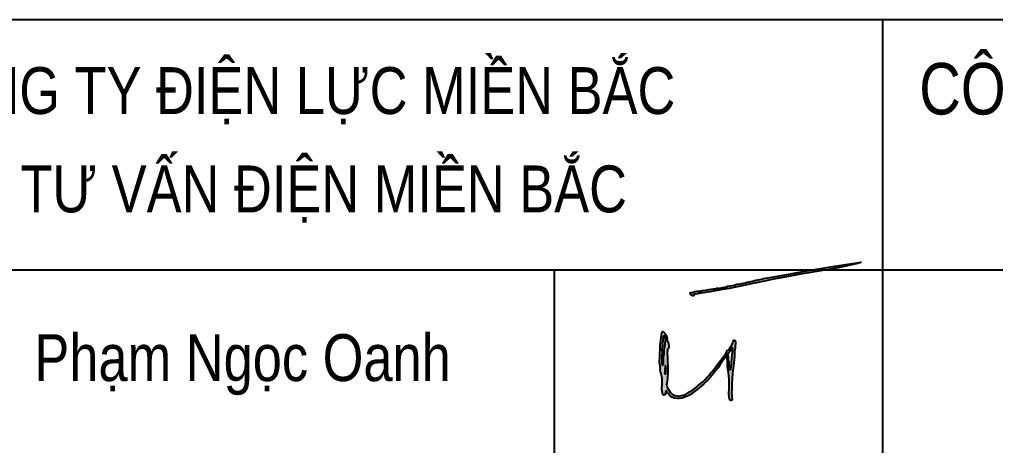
# Model space of a CAD drawing. Header units: feet. Extents: x 74374 to 92081, y 43964 to 65389.
# Drawn here: x 85991 to 86095, y 58446 to 58491.4 of the extents above; entities that cross this region are included whole.
import ezdxf

# ---------------------------------------------------------------- set-up
doc = ezdxf.new("R2010")
doc.units = ezdxf.units.FT
doc.header["$MEASUREMENT"] = 0
doc.set_wipeout_variables(frame=1)
doc.layers.add('HoKhoan', color=20, linetype='Continuous')
doc.layers.add('Khung', color=7, linetype='Continuous')
doc.styles.add('PEC_ARIAL', font='arial.ttf', dxfattribs={"width": 0.8})

# ---------------------------------------------------------------- blocks, each defined once
blk = doc.blocks.new('A.Oanh')
blk.add_hatch(color=256).paths.add_polyline_path([(0.1653112302638884, 6.278126412564403), (0.7012359542360401, 6.278039563612197), (1.499404145916384, 6.277910216955774), (2.144286893481514, 6.253287588515148), (3.545314532194538, 6.259739613532246), (5.231782119315117, 6.267506149153633), (6.761393418032241, 6.319510313501098), (8.758291208295077, 6.387401418226204), (10.64837588807775, 6.451661060136871), (12.3631153925228, 6.545999584421224), (14.18905001378618, 6.554361561946279), (16.40068005090001, 6.564489854848317), (18.66680125734785, 6.554377916121325), (21.54693051077947, 6.541526136413496), (23.49163605888438, 6.618505609574969), (25.87998845439699, 6.706313776666206), (26.25170985796, 6.763476078335656), (26.44838199294566, 6.860554460821277), (21.58939437079812, 6.90008138661085), (17.70951252778506, 6.930527656761114), (15.16619110297563, 6.917691588220008), (13.70353099388194, 6.909663446386617), (10.85260174813243, 6.89401547444868), (10.77982361174792, 6.836858004694589), (9.376244288115801, 6.826465669887284), (9.337979924576185, 6.76368570912359), (7.970789954699737, 6.748097206912688), (7.892813420796983, 6.711724406773099), (6.729181663568032, 6.709152341076902), (6.523979747552173, 6.703374485405222), (6.379470921613576, 6.712041083069835), (6.321667733914182, 6.686041290076102), (6.270624845224185, 6.63502097615118), (5.006768434394981, 6.644864822731618), (4.894673347498156, 6.626190585056862), (4.849567450041223, 6.578099275196108), (4.566394144422816, 6.578099275196108), (4.208266704574612, 6.578099275196108), (3.746540833496502, 6.578099275196108), (3.502985458136552, 6.564678816223135), (3.436262409698773, 6.607362469463282), (3.337511704038665, 6.631372256714598), (3.233423245883953, 6.62870466776917), (3.139515806351475, 6.564876386793243), (2.918488424045335, 6.607362469463282), (2.841106649571601, 6.635233952656433), (2.383761105944515, 6.641879070746428), (2.074164036600737, 6.633875932224664), (1.772574738252734, 6.623204833071668), (1.41760620157691, 6.631208343279241), (0.9922045757818964, 6.641752697576408), (0.8427440791681359, 6.628414009478092), (0.6559187439644381, 6.633749559054536), (0.5144648760928348, 6.620410870956338), (0.3623355032316342, 6.601736633281575), (0.3303084171363936, 6.671098034404054), (0.2475715400873915, 6.703110960177129), (0.1301381295689646, 6.705778549122442), (-0.1537867832761372, 6.707787882526191), (-0.2017454557013714, 6.691352308390262), (-0.2507855431716101, 6.634491599799711), (-0.3716580084712469, 6.628348221092545), (-0.4881302123294565, 6.621500282019267), (-0.5950103390262012, 6.637935856155195), (-0.7018904657230677, 6.628348221092549), (-0.806030325303657, 6.629717883244325), (-0.8964677070482556, 6.629717883244325), (-0.946935222836526, 6.616184048895779), (-0.9622404002377604, 6.476317580670071), (-0.96086969555256, 6.374963696493182), (-0.9403159787989348, 6.337983190079968), (-0.8498785970542623, 6.254434913876699), (-0.7371147204963759, 6.136353310529555), (-0.6754529991084152, 6.104851452723551), (-0.6192723830802122, 6.091155202891284), (-0.5472566511252376, 6.091716190297405), (-0.5166865682903778, 6.224130390244277), (-0.341592040354353, 6.210667509511284), (-0.2445007596721735, 6.282554597673128)])
h = blk.add_hatch(color=256)
h.paths.add_polyline_path([(4.734811486831972, -2.433507922463944), (4.748847502807848, -2.26515172690063), (4.748611056249729, -2.092948955052518), (4.728662162938349, -2.015182623064561), (4.678789644096468, -1.951374579393927), (4.593009231519546, -1.937416291076715), (4.51720298003488, -1.969320684597732), (4.429427621014042, -2.051074833472283), (4.340016554402382, -2.246780413148148), (4.178424804381877, -2.517270700273913), (3.856787753576213, -2.889252689199452), (3.515872499185163, -3.283530444407631), (3.376058681560798, -3.290183330008406), (3.231459711422416, -3.346964788843934), (3.176693874660387, -3.420865587775539), (3.12150897008445, -3.609987482349033), (2.764782740796266, -3.963378917231788), (1.998408044287651, -4.678917186716981), (1.520504431163309, -5.148326609992274), (0.895670984950027, -5.7392817482173), (0.4008117548704848, -6.166169573258727), (0.0556014932988128, -6.455001028684152), (-0.2346204168107433, -6.71422174616999), (-0.5563688409701228, -6.947365217962271), (-0.9651051730296558, -7.243541361646521), (-1.394982720748436, -7.55503673006229), (-1.835780215792291, -7.820526689294522), (-2.304354470153388, -8.127781122797847), (-2.756059918856188, -8.372437721576604), (-3.204016490245061, -8.569428962414827), (-3.699270940175429, -8.794779829354411), (-4.235918387089323, -8.987573994203894), (-4.734868599527197, -9.124262188411306), (-5.078589933134602, -9.146428042437261), (-5.492900697717385, -9.15123157192528), (-5.762336837842098, -9.061459554814064), (-6.106058171449492, -8.946936842946915), (-6.306221605493532, -8.827487064191029), (-6.502105585285107, -8.672327572752582), (-6.622990719546348, -8.506833493173477), (-6.74234099967225, -8.288123029265535), (-6.875394732331867, -8.044300865094895), (-6.970803774194881, -7.750307065673107), (-7.044004023088134, -7.539389071395358), (-7.055054708793932, -7.373702753306816), (-7.067383626309832, -7.188851513880423), (-7.080184150281045, -6.99436868326388), (-6.919144199119848, -6.539170020163872), (-6.783089194326748, -6.057524700541781), (-6.601545641176361, -5.212217539595089), (-6.408777158908719, -4.202366192590839), (-6.357718409387188, -3.634815365458401), (-6.227379814258192, -2.772399879088508), (-6.131558418735608, -2.133710621050664), (-6.053430536190491, -1.721456065728841), (-6.046509292793845, -1.617692307560354), (-5.907905104277004, -1.514902836147711), (-5.811858684735283, -1.354896933638083), (-5.744916894674814, -1.203618585263139), (-5.701259379326076, -1.037794313330322), (-5.692661063061677, -0.757095714768864), (-5.715945337773519, -0.5359969333154606), (-5.71667409576446, -0.3904652190054774), (-5.8317112990054, -0.3608476716734692), (-5.806170831418967, -0.06470640823540401), (-5.782886556707012, 0.153483560192062), (-5.821537854224702, 0.5196950265017249), (-5.892810790058774, 0.7156081464142972), (-5.972233988531457, 0.9339244880119452), (-6.100974651740485, 1.222487732641748), (-6.14845406736083, 1.281245535078141), (-6.230359383567474, 1.31845834511273), (-6.292408329028945, 1.320939347789362), (-6.389205780512728, 1.258917626045899), (-6.457885550162346, 1.110598929670804), (-6.560462195001036, 0.7900341381694034), (-6.679681519498898, 0.4174588998128826), (-6.80141665822086, 0.0148120505865214), (-6.915241117528804, -0.3525796576833633), (-7.048980773657942, -0.8312856860444352), (-7.168667280002638, -1.387533176488091), (-7.305855400668753, -2.024254729930756), (-7.421988355117255, -2.639861185087698), (-7.538124165200548, -3.156945258448445), (-7.59791144793155, -3.481280512626534), (-7.591010388465277, -3.693205616942868), (-7.608457878229842, -3.973235281123834), (-7.633066596343723, -4.368201615097636), (-7.668221744755782, -4.526330132660516), (-7.690850365726645, -4.853077627643304), (-7.652055425248477, -5.308719809099677), (-7.631122480198548, -5.432123209648902), (-7.606866718541141, -5.638205141642842), (-7.609898831530018, -5.920052992680214), (-7.652533458507388, -6.124457878370576), (-7.713228833092304, -6.437195049025277), (-7.773868237236003, -6.746318318701607), (-7.816316105700022, -7.049380136445731), (-7.877046319029093, -7.259477018389252), (-7.889174199857849, -7.404946661171608), (-7.943749949150515, -7.70800847891577), (-7.973999117043832, -8.263731892389387), (-7.952775468375193, -8.46678347010288), (-7.892136064231635, -8.548610097707183), (-7.798144559463708, -8.606192032638432), (-7.67686575117648, -8.588008420212075), (-7.579540296351923, -8.526912977462587), (-7.521492948354193, -8.381859956460858), (-7.454789318232668, -8.215175975285906), (-7.409309907906734, -8.100012477109315), (-7.375095855201594, -7.976044546254068), (-7.284998415503536, -8.006063317325582), (-7.251646886006251, -8.10001247710927), (-7.190043971376087, -8.2584221077888), (-7.070976014838834, -8.483227593012087), (-6.889678046277933, -8.825526049940546), (-6.758740338976053, -9.031911649228512), (-6.228570613953366, -9.345855311970924), (-5.775325978114557, -9.491835279348832), (-5.52352295843877, -9.552240911258878), (-5.034936627797946, -9.547779616834305), (-4.642213531827337, -9.486801538637225), (-4.123500042337579, -9.406260943880964), (-3.633664444929039, -9.199099636340511), (-2.383381941226673, -8.596742854325273), (-1.759289183091937, -8.216791693433493), (-1.26988764216697, -7.918841298731875), (-0.4480679411444811, -7.333796336321262), (0.2015826845201917, -6.810281355348472), (0.6689484342505747, -6.403466793311352), (1.3214021509964, -5.826554687764753), (1.814924372880968, -5.324891858007528), (2.881735833548074, -4.262346244266494), (3.010668314120957, -4.178815808981303), (3.082297914204673, -4.123129371812524), (3.082297914204672, -4.298144789854068), (3.04256004312856, -4.529795359320358), (3.003028920009115, -5.057142049146133), (2.891046916248797, -5.787991171553812), (2.858034636161163, -6.790061276455392), (2.777672504979136, -7.920899322974608), (2.693053764622954, -8.422085279857951), (2.54127449258348, -9.237822605757293), (2.368148779580792, -10.19014888575668), (2.319342554758577, -10.93781864878326), (2.371254567946494, -11.17131686833284), (2.469310212105828, -11.22320569195335), (2.581785669552802, -11.22032289693322), (2.656769498226367, -11.16555164997817), (2.705797320306031, -11.0848359912128), (2.807070122586766, -10.12170294674547), (2.954814756721631, -9.492510328328526), (3.041829571756806, -8.931121984087326), (3.11075203008727, -8.486459029307412), (3.2926553932175, -7.833787323375974), (3.468234667606565, -6.980856515103484), (3.712595903096027, -6.279416287794223), (3.957577953582325, -5.390817023962262), (4.221992027488457, -4.397375976459876), (4.398418283147524, -3.643555556910192), (4.551512879692638, -3.222868369425382), (4.619622605235463, -2.929559411785362)])
h.paths.add_polyline_path([(4.108836357841482, -3.242043464413767), (3.964545702398481, -3.788611141717638), (3.755018006229462, -4.582294321507276), (3.526294862434386, -5.446937862036031), (3.37265143202304, -5.975638603210436), (3.286306746017432, -6.265242050030441), (3.264561087314632, -6.392941766675447), (3.246028488475909, -6.501773035148187), (3.185731860872237, -6.417394975079218), (3.183013867707018, -6.26524205003044), (3.188434433609813, -5.718144348783996), (3.218334642935246, -5.481763705899994), (3.238339497817051, -5.323612289423465), (3.259173646775138, -4.679102286242493), (3.305421793978666, -4.232845171091072), (3.280957570983674, -4.137749360631913), (3.185428309368453, -3.994519037599181), (3.480463637905735, -3.708205468904843), (3.689085462111048, -3.508945457978485), (3.953529234618605, -3.221190776298946), (4.057839861157845, -3.119243309908617), (4.167065003824574, -3.010066782396848), (4.186238425682342, -3.150609638284263)], flags=16)
h.paths.add_polyline_path([(-6.170542402234898, -0.296178196834717), (-6.207124225773442, -0.3408689533638395), (-6.232866630887315, -0.3882685559615315), (-6.270667221965356, -0.5016191790987462), (-6.291598418538787, -0.7747118099640055), (-6.383538487766602, -0.9732284023251668), (-6.435023869121323, -1.143866376979411), (-6.56791654398034, -1.53001260705559), (-6.629480031532579, -1.762762994787181), (-6.656076271440041, -1.91267948641175), (-6.700732116700919, -2.206387831143728), (-6.786174422122251, -2.414718462192802), (-6.916826565947982, -2.832159521087753), (-6.972123077454393, -3.132990852380533), (-7.008992177849909, -3.361404781950476), (-7.096789862367608, -3.80090781037961), (-7.145893090115896, -3.980087463019927), (-7.223955430899644, -3.894967764878248), (-7.203847875219128, -3.593480648359752), (-7.135934280994547, -3.310670414406893), (-7.122431697591993, -3.200449222236565), (-7.106315066129582, -3.112188341847847), (-7.077352076132572, -2.866886496530355), (-7.055072984856563, -2.746368864487624), (-7.021041243159196, -2.508496646511438), (-7.000787368055398, -2.362284747197921), (-6.955779137464893, -2.218322290311316), (-6.910770335747544, -2.047366895988827), (-6.881445822389765, -1.824013840193287), (-6.856690895776183, -1.747533541053486), (-6.845439123692018, -1.565331306282699), (-6.822330184954463, -1.4739623892825), (-6.786856918830037, -1.27436897619884), (-6.753100460323707, -1.209135889193023), (-6.730596345028401, -1.121408749604938), (-6.732846585219817, -1.002189787727389), (-6.676418671221312, -0.9658615898831612), (-6.656164796117537, -0.8916311048558323), (-6.660665847627343, -0.8151508057160324), (-6.629460042089352, -0.7100551606483809), (-6.607210649414696, -0.6316878127311142), (-6.601120459699036, -0.4730830433571962), (-6.543045840284048, -0.4166929452865014), (-6.531370201961763, -0.2182999008237932), (-6.443045918291091, -0.0879750540128724), (-6.433235661249295, -0.0554177508575167), (-6.417151022281018, 0.1334954132346395), (-6.375149775093523, 0.1863119645977347), (-6.353472080498018, 0.2201684519102419), (-6.32033358135402, 0.3031800138267013), (-6.309110365617472, 0.3606876115990201), (-6.304511080271824, 0.4119133477627183), (-6.326683111079649, 0.5781291507101058), (-6.126421528705437, 0.6734494408939891), (-6.083808778774825, 0.5078101411082809), (-6.00324164018271, 0.3440629391693446), (-6.079261321271951, 0.1578990057350539), (-6.101443465676197, -0.0930377862164119), (-6.11391548553522, -0.2634088915245588)], flags=16)
h.paths.add_polyline_path([(-6.86872625403862, -4.365258606978728), (-6.857831436299533, -4.325679645177954), (-6.857239164319544, -4.321874061595962), (-6.882661398794942, -4.372694040973018), (-6.883821513716318, -4.38034718243334)], flags=16)
at = {"flags": 128}
for points in [[(-0.1628585637839706, 6.2816724205652), (-0.2643752372732706, 6.267839390360563), (-0.3013722701060715, 6.240446519010106), (-0.3369985982536718, 6.210314323355872), (-0.3904389471655349, 6.214423309811423), (-0.4495375744649835, 6.218967356848168), (-0.4932086731878372, 6.210314323355872), (-0.5233544671027629, 6.195248411371722), (-0.5315758395788635, 6.159637567110393), (-0.5401896332314209, 6.122326951984746), (-0.5472566511252382, 6.091716190297404), (-0.6192723830802151, 6.091155202891287), (-0.6754529991084155, 6.104851452723551), (-0.737114720496379, 6.136353310529557), (-0.8498785970542712, 6.254434913876707), (-0.9403159787989352, 6.337983190079968), (-0.96086969555256, 6.374963696493182), (-0.9622404002377606, 6.476317580670071), (-0.9526483230764596, 6.563974843328878), (-0.9526483230764596, 6.614651971260173), (-0.8964677070482593, 6.629717883244325), (-0.8060303253035954, 6.629717883244325), (-0.7018904657230678, 6.62834822109255), (-0.595010339026203, 6.637935856155195), (-0.4881302123294518, 6.621500282019269), (-0.3716580084713996, 6.62834822109255), (-0.2908127038879229, 6.632457207547986), (-0.2360022214178343, 6.651632477673387), (-0.2017454557013707, 6.691352308390264), (-0.1537867832761321, 6.707787882526191), (0.1301381295689907, 6.705778549122442), (0.2475715400873923, 6.703110960177129), (0.3303084171363935, 6.671098034404053), (0.362335503231634, 6.601736633281575), (0.5144648760928022, 6.620410870956334), (0.6559187439644348, 6.633749559054536), (0.8427440791681419, 6.628414009478092), (0.9922045757818978, 6.641752697576408), (1.417606201576745, 6.63120834327924), (1.772574738252728, 6.623204833071668), (2.074164036600677, 6.633875932224668), (2.383761105944472, 6.641879070746425), (2.739669717583637, 6.636707806291042), (2.841106649571556, 6.635233952656449), (2.918488424045335, 6.607362469463282), (3.057273415669669, 6.580685093266765), (3.166699626319087, 6.583353053897893), (3.233423245883956, 6.62870466776917), (3.337511704038661, 6.631372256714598), (3.43626240969877, 6.607362469463282), (3.502985458136549, 6.564678816223135), (3.74654083349651, 6.578099275196108), (4.208266704574612, 6.578099275196108), (4.566394144422816, 6.578099275196108), (4.782577689474351, 6.578099275196108), (4.85463906153393, 6.583506560130899), (4.894673347498156, 6.62619058505686), (5.006768434394984, 6.644864822731619), (6.140188146982608, 6.636036913432464), (6.278315200358065, 6.642707930067672), (6.321667733914182, 6.686041290076103), (6.379470921613574, 6.712041083069834), (6.523979747552175, 6.70337448540522), (6.729181663568057, 6.709152341076901), (7.892813420796982, 6.7117244067731), (7.970789954699738, 6.748097206912688), (9.337979924576187, 6.763685709123592), (9.376244288115801, 6.826465669887284), (10.77982361174793, 6.836858004694589), (10.85260174813243, 6.894015474448678), (13.70353099388194, 6.909663446386617), (15.16619110297563, 6.917691588220008), (17.70951252778514, 6.930527656761114), (21.58939437079812, 6.90008138661085), (26.44838199294566, 6.860554460821277), (26.25170985796001, 6.763476078335656), (25.87998845439699, 6.706313776666206), (23.49163605888418, 6.618505609574982), (21.54693051077948, 6.541526136413494), (18.66680125734785, 6.554377916121325), (16.40068005089989, 6.564489854848317), (14.18905001378618, 6.554361561946279), (12.36311539252278, 6.545999584421224), (10.64837588807779, 6.451661060136871), (8.758291208295077, 6.387401418226204), (6.761393418032241, 6.319510313501098), (5.231782119315113, 6.267506149153633), (3.545314532194538, 6.259739613532246), (2.144286893481506, 6.253287588515148), (1.4994041459164, 6.277910216955774), (0.7012359542360401, 6.278039563612197), (0.1653112302637538, 6.278126412564403), (-0.1628585637839706, 6.2816724205652)], [(-7.652055425248477, -5.30871980909967), (-7.690850365726646, -4.853077627643301), (-7.668221744755782, -4.526330132660518), (-7.633066596343723, -4.368201615097631), (-7.608457878229842, -3.973235281123834), (-7.591010388465277, -3.693205616942861), (-7.59791144793155, -3.48128051262654), (-7.538124165200544, -3.156945258448445), (-7.421988355117263, -2.639861185087738), (-7.305855400668747, -2.024254729930703), (-7.168667280002638, -1.387533176488091), (-7.048980773657945, -0.8312856860444526), (-6.915241117528808, -0.35257965768335), (-6.801416658220887, 0.0148120505865563), (-6.679681519498899, 0.4174588998128002), (-6.560462195001036, 0.7900341381694034), (-6.457885550162345, 1.1105989296708), (-6.389205780512725, 1.258917626045899), (-6.292408329028944, 1.320939347789362), (-6.230359383567474, 1.31845834511273), (-6.14845406736083, 1.281245535078141), (-6.096332450581485, 1.216742810658047), (-6.054138733611125, 1.117508278879881), (-5.972233988531456, 0.9339244880119396), (-5.892810790058774, 0.7156081464142972), (-5.8215378542247, 0.5196950265017222), (-5.782886556707012, 0.1534835601920577), (-5.806170831418967, -0.0647064082354518), (-5.820723146159481, -0.2334402365656842), (-5.809827757293532, -0.3664818214457455), (-5.71667409576446, -0.3904652190054776), (-5.715945337773517, -0.5359969333154595), (-5.692661063061677, -0.7570957147688661), (-5.701259379326074, -1.037794313330323), (-5.744916894674815, -1.203618585263143), (-5.811858684735284, -1.354896933638087), (-5.907905104277006, -1.514902836147712), (-5.99813059792234, -1.58181445620039), (-6.047609039167241, -1.634179781009265), (-6.053430536190488, -1.72145606572883), (-6.131558418735608, -2.133710621050681), (-6.227379814258143, -2.772399879088084), (-6.357718409387188, -3.634815365458393), (-6.408777158908719, -4.202366192590828), (-6.601545641176357, -5.212217539595031), (-6.783089194326748, -6.057524700541762), (-6.919144199119841, -6.539170020163852), (-7.040573213795482, -6.882403638550727), (-7.077657629051942, -7.032755002554723), (-7.067383626309832, -7.188851513880423), (-7.055054708793932, -7.373702753306816), (-7.044004023088134, -7.539389071395362), (-6.970803774194906, -7.750307065673042), (-6.87539473233187, -8.044300865094897), (-6.74234099967225, -8.288123029265535), (-6.622990719546351, -8.506833493173472), (-6.502105585285107, -8.672327572752577), (-6.306221605493533, -8.827487064191017), (-6.106058171449491, -8.946936842946911), (-5.762336837842098, -9.061459554814064), (-5.492900697717388, -9.15123157192528), (-5.078589933134594, -9.146428042437265), (-4.734868599527203, -9.124262188411306), (-4.235918387089327, -8.987573994203899), (-3.699270940175438, -8.794779829354411), (-3.204016490244953, -8.569428962414804), (-2.756059918856181, -8.372437721576603), (-2.304354470153384, -8.12778112279784), (-1.835780215792283, -7.820526689294523), (-1.39498272074843, -7.555036730062282), (-0.9651051730296558, -7.243541361646521), (-0.5563688409701228, -6.947365217962271), (-0.234620416810742, -6.714221746169982), (0.0556014932988092, -6.455001028684138), (0.4008117548704604, -6.166169573258684), (0.8956709849500157, -5.739281748217308), (1.520504431163317, -5.148326609992295), (1.998408044287657, -4.678917186716943), (2.764782740796249, -3.963378917231807), (3.053445151709411, -3.677415017708995), (3.124085559912032, -3.601157358359955), (3.14386482851853, -3.533372648376598), (3.174947270635016, -3.423222448192973), (3.231459711422417, -3.346964788843934), (3.310577356975727, -3.315896688359885), (3.376058681560848, -3.290183330008403), (3.488591345561758, -3.284828587875837), (3.57336029230646, -3.217044249578293), (3.856787753576213, -2.889252689199452), (4.178424804381876, -2.517270700273911), (4.340016554402382, -2.246780413148144), (4.429427621014042, -2.051074833472284), (4.51720298003488, -1.969320684597732), (4.593009231519544, -1.937416291076715), (4.678789644096468, -1.951374579393927), (4.728662162938347, -2.015182623064561), (4.748611056249729, -2.09294895505252), (4.748847502807848, -2.265151726900626), (4.734811486831972, -2.433507922463945), (4.619622605235463, -2.929559411785362), (4.551512879692637, -3.222868369425384), (4.39841828314752, -3.6435555569102), (4.221992027488453, -4.397375976459898), (3.957577953582358, -5.3908170239622), (3.71259590309603, -6.279416287794219), (3.468234667606567, -6.980856515103482), (3.292655393217502, -7.833787323375986), (3.110752030087268, -8.486459029307412), (3.041829571756806, -8.931121984087326), (2.954814756721631, -9.492510328328537), (2.807070122586765, -10.12170294674547), (2.705797320306031, -11.0848359912128), (2.656769498226367, -11.16555164997817), (2.5817856695528, -11.22032289693322), (2.469310212105824, -11.22320569195335), (2.371254567946493, -11.17131686833284), (2.319342554758577, -10.93781864878326), (2.368148779580792, -10.19014888575668), (2.541274492583511, -9.237822605757172), (2.693053764622959, -8.422085279857924), (2.777672504979136, -7.920899322974606), (2.858034636161163, -6.790061276455389), (2.891046916248797, -5.787991171553812), (3.003028920009113, -5.057142049146137), (3.04256004312856, -4.52979535932036), (3.082297914204673, -4.298144789854063), (3.082297914204673, -4.190748781405773), (3.053646188396555, -4.145403857878703), (3.010668314120948, -4.178815808981312), (2.881735833548077, -4.262346244266495), (1.814924372881023, -5.324891858007503), (1.321402150996391, -5.826554687764768), (0.6689484342506375, -6.403466793311281), (0.20158268452019, -6.810281355348478), (-0.4480679411444726, -7.333796336321257), (-1.269887642166963, -7.918841298731878), (-1.759289183091937, -8.216791693433493), (-2.383381941226673, -8.596742854325269), (-3.633664444929081, -9.199099636340518), (-4.123500042337582, -9.406260943880964), (-4.642213531827337, -9.486801538637225), (-5.034936627797961, -9.547779616834305), (-5.523522958438775, -9.552240911258878), (-5.775325978114552, -9.491835279348832), (-6.228570613953365, -9.345855311970922), (-6.758740338976053, -9.031911649228503), (-6.889678046277937, -8.82552604994055), (-7.070976014838834, -8.483227593012087), (-7.190043971376084, -8.258422107788817), (-7.251646886006255, -8.100012477109317), (-7.284998415503537, -8.006063317325582), (-7.339574164796318, -7.987879704899227), (-7.385053575122242, -8.012124397572393), (-7.409309907906731, -8.100012477109317), (-7.454789318232657, -8.215175975285888), (-7.521492948354193, -8.381859956460858), (-7.579540296351923, -8.526912977462587), (-7.676865751176478, -8.588008420212075), (-7.798144559463707, -8.606192032638432), (-7.892136064231635, -8.548610097707183), (-7.952775468375193, -8.466783470102882), (-7.973999117043832, -8.263731892389387), (-7.943749949150515, -7.708008478915758), (-7.889174199857847, -7.404946661171608), (-7.87704631902909, -7.259477018389248), (-7.816316105700025, -7.049380136445733), (-7.773868237236002, -6.746318318701582), (-7.713228833092329, -6.437195049024807), (-7.652533458507378, -6.124457878370548), (-7.609898831530018, -5.920052992680211), (-7.606866718541141, -5.638205141642857), (-7.631122480198541, -5.432123209648921), (-7.652055425248477, -5.30871980909967)], [(-7.124708209623237, -3.902782982195162), (-7.149463136236931, -3.925277034777423), (-7.189970315317509, -3.932025362057856), (-7.214725241931204, -3.905032424621936), (-7.216975482122621, -3.790312347597931), (-7.205723710038455, -3.621606395702201), (-7.179773985841052, -3.493230582597448), (-7.135934280994547, -3.310670414406899), (-7.122431697591991, -3.200449222236557), (-7.106315066129582, -3.112188341847854), (-7.077352076132568, -2.866886496530355), (-7.055072984856565, -2.746368864487635), (-7.021041243159174, -2.508496646511389), (-7.000787368055398, -2.362284747197918), (-6.955779137464901, -2.218322290311334), (-6.910770335747542, -2.04736689598883), (-6.881445822389764, -1.824013840193288), (-6.856690895776183, -1.747533541053485), (-6.845439123692018, -1.565331306282701), (-6.822330184954466, -1.473962389282519), (-6.78685691883004, -1.274368976198843), (-6.753100460323707, -1.209135889193021), (-6.730596345028403, -1.121408749604938), (-6.732846585219817, -1.002189787727388), (-6.676418671221312, -0.9658615898831612), (-6.656164796117536, -0.8916311048558327), (-6.660665847627343, -0.8151508057160299), (-6.629460042089362, -0.7100551606483805), (-6.607210649414696, -0.6316878127311157), (-6.602921486004107, -0.5199865677280969), (-6.586662643930594, -0.4590445932169587), (-6.539241973094248, -0.4129994136535516), (-6.539241973094248, -0.3520574391424134), (-6.53517726257587, -0.2829896697973027), (-6.497241297033724, -0.2464243364163394), (-6.472853033923342, -0.1868364132535589), (-6.471498320792875, -0.1299573361593502), (-6.44304591829109, -0.0879750540128726), (-6.425280443317773, -0.0290167665856416), (-6.422570445929863, 0.0698445926549312), (-6.417151022281018, 0.1334954132346411), (-6.375149775093517, 0.1863119645977349), (-6.353472080498023, 0.22016845191024), (-6.32033358135402, 0.3031800138267044), (-6.309110365617469, 0.360687611599019), (-6.304511080271822, 0.4119133477627202), (-6.312395487846175, 0.4710199378217795), (-6.307363288270834, 0.5145815129079665), (-6.291105017324184, 0.5552097437059729), (-6.268072038471245, 0.5877121796700067), (-6.238264351712017, 0.6202146156340405), (-6.209811949210233, 0.6337573592334138), (-6.181360117835424, 0.6283400387821985), (-6.136648873260014, 0.5999005002350942), (-6.096002910330071, 0.5552097437059729), (-6.083808778774822, 0.5078101411082799), (-6.04316281584488, 0.425199999849724), (-6.037742821069058, 0.3331096407229097), (-6.045872242105816, 0.2396652302476241), (-6.072969931477133, 0.1733059352852706), (-6.100067049721473, 0.1137180121226038), (-6.086518776162733, 0.0757986273930556), (-6.101443465676197, -0.0930377862164278), (-6.109572886712952, -0.2040878377079025), (-6.119057020880178, -0.2663842352533265), (-6.1705424022349, -0.2961781968347168), (-6.207124225773442, -0.340868953363838), (-6.232866630887315, -0.3882685559615311), (-6.255899609740253, -0.4573363253066418), (-6.270667221965353, -0.501619179098725), (-6.283116093517605, -0.6640415743775065), (-6.303439074982633, -0.7574863565386069), (-6.323762056447662, -0.8441593952142056), (-6.383538487766599, -0.9732284023251622), (-6.435023869121323, -1.143866376979417), (-6.567916543980345, -1.530012607055596), (-6.629480031532579, -1.762762994787181), (-6.656076271440043, -1.912679486411775), (-6.700732116700919, -2.206387831143729), (-6.786174422122258, -2.414718462192809), (-6.916826565947986, -2.83215952108776), (-6.972123077454397, -3.132990852380544), (-7.008992177849903, -3.361404781950454), (-7.075855152391, -3.696111556531377), (-7.111121099431784, -3.853203070728453), (-7.124708209623237, -3.902782982195162)], [(3.241707442324695, -3.93990361415274), (3.480463637905813, -3.708205468904793), (3.689085462111052, -3.508945457978484), (3.953529234618599, -3.221190776298954), (4.057839861157845, -3.119243309908597), (4.118108032782516, -3.059001963119612), (4.173740938063702, -3.059001963119612), (4.180694979832992, -3.109975696314791), (4.159832854525121, -3.181802117624783), (4.108836357841482, -3.242043464413768), (3.964545702398481, -3.788611141717638), (3.755018006229462, -4.582294321507276), (3.526294862434383, -5.446937862036065), (3.372651432023076, -5.975638603210427), (3.28630674601743, -6.265242050030451), (3.264561087314632, -6.392941766675447), (3.255481782801041, -6.446259287637473), (3.212914077032451, -6.455433299262949), (3.185731860872238, -6.417394975079218), (3.183013867707018, -6.265242050030451), (3.188434433609813, -5.718144348783993), (3.218334642935246, -5.481763705899994), (3.238339497817051, -5.323612289423465), (3.259173646775138, -4.679102286242482), (3.305421793978666, -4.232845171091071), (3.280957570983673, -4.137749360631913), (3.232029696120662, -4.064390107106419), (3.229311131828467, -3.982879412427224), (3.241707442324695, -3.93990361415274)], [(-6.77550519952922, -4.085720039781108), (-6.804875974170045, -4.088272777816087), (-6.839355479397796, -4.109972166170223), (-6.848294187325791, -4.153370942878495), (-6.849571227190722, -4.226127322045726), (-6.850490706707518, -4.278512531150852), (-6.857831436299533, -4.325679645177956), (-6.86872625403862, -4.365258606978727), (-6.889158320751448, -4.385681626315431), (-6.901928719401438, -4.411210121721979), (-6.900651679536395, -4.46354385323832), (-6.903205188139395, -4.508218998964026), (-6.90959038746439, -4.550341406654979), (-6.918879196214106, -4.574875270875963), (-6.935284246787317, -4.613368166786016), (-6.951885193905241, -4.645278878965655), (-6.959547433095167, -4.68484854862163), (-6.960824472960097, -4.733352801399746), (-6.962101512825142, -4.776751578108132), (-6.964655021428142, -4.818873985798973), (-6.971040220753138, -4.862272762507245), (-6.986332144896664, -4.929090717739768), (-7.002962219489177, -4.976334583989682), (-7.014340781756686, -5.022703130194031), (-7.039723948017694, -5.048074774195356), (-7.051977476775846, -5.086569900220184), (-7.070672175300273, -5.153735009984528), (-7.094935361608123, -5.184369353146621), (-7.107705189131024, -5.227768129855007), (-7.103874069536118, -5.262231951755325), (-7.063857488507322, -5.322676610673738), (-6.999187641462412, -5.332621064098929), (-6.941979568047258, -5.332621064098929), (-6.917106989281478, -5.220742896657839), (-6.892422311283097, -5.10333850482766), (-6.847321558126283, -4.973675915503349), (-6.838834040490497, -4.847176000602189), (-6.829910752990258, -4.774781271712754), (-6.812499376727259, -4.672847929382669), (-6.785139540084856, -4.568428009088961), (-6.740367756052593, -4.48389811070308), (-6.730418724546325, -4.354616499317784), (-6.719794620982611, -4.226454033858885), (-6.73456110833024, -4.139611878146979), (-6.751033551883893, -4.097700959673034), (-6.77550519952922, -4.085720039781108)]]:
    blk.add_lwpolyline(points, dxfattribs=at)

msp = doc.modelspace()

# ---------------------------------------------------------------- wipeouts: each hides what was drawn before it
at = {"color": 0}
msp.add_wipeout([(86293.00275802444, 58383.40874277589), (86293.00275802444, 58491.40874277589), (85933.00275802444, 58491.40874277589), (85933.00275802444, 58383.40874277589)], dxfattribs=at).dxf.layer = 'HoKhoan'

# ---------------------------------------------------------------- next in the draw order: linework, layer by layer
at = {"layer": 'Khung', "color": 0}
msp.add_lwpolyline([(85933.00275802444, 58491.40874277589), (86293.00275802444, 58491.40874277589), (86293.00275802444, 58383.40874277589), (85933.00275802444, 58383.40874277589)], close=True, dxfattribs=at)
at = {"layer": 'Khung', "color": 0, "ltscale": 30}
for points in [[(86083.00275802444, 58491.40874277589), (86083.00275802444, 58383.40874277589)], [(85933.00275802444, 58464.7131987477), (85983.00275802444, 58464.7131987477), (86083.00275802444, 58464.7131987477), (86293.00275802444, 58464.7131987477)], [(86048.00275802444, 58382.90874277589), (86048.00275802444, 58464.7131987477)]]:
    msp.add_lwpolyline(points, dxfattribs=at)

# ---------------------------------------------------------------- next in the draw order: block references
at = {"color": 7, "linetype": 'Continuous', "xscale": 0.6751917090816328, "yscale": 0.6751917090816328, "zscale": 0.6751917090816328, "rotation": 9.732814586151937}
msp.add_blockref('A.Oanh', (86063.88343601358, 58457.96056576844), dxfattribs=at)

# ---------------------------------------------------------------- next in the draw order: texts
at = {"layer": 'Khung', "color": 0, "style": 'PEC_ARIAL', "width": 0.8}
msp.add_text('Phạm Ngọc Oanh', height=5, dxfattribs=at).set_placement((85992.54427715766, 58452.84521378179))
at = {"layer": 'Khung', "color": 0, "linetype": 'Continuous', "insert": (86083.6940939012, 58486.77702340402), "char_height": 6, "width": 208.0635659566603, "attachment_point": 1, "style": 'PEC_ARIAL'}
msp.add_mtext('\\pi3.21259;{\\H0.91667x;\\C256;CÔNG TRÌNH: CHỐNG QUÁ TẢI, GIẢM BÁN KÍNH CẤ\\fArial|b0|i0|c238|p34;P ĐI\\fArial|b0|i0|c0|p34;ỆN CHO CÁC \\P\\pi21.54199;XÃ THUỘC HUYỆN BÌNH LỤ\\fArial|b0|i0|c163|p34;C\\fArial|b0|i0|c0|p34; \\fArial|b0|i0|c163|p34;-\\fArial|b0|i0|c0|p34; TỈNH \\fArial|b0|i0|c163|p34;HÀ NAM\\fArial|b0|i0|c0|p34; \\fArial|b0|i0|c163|p34;-\\fArial|b0|i0|c0|p34; \\fArial|b0|i0|c163|p34;NĂM 2024\\H1.44211x; }', dxfattribs=at)
at = {"layer": 'Khung', "color": 0, "char_height": 5, "attachment_point": 2, "style": 'PEC_ARIAL'}
for s, insert, width in [('TỔNG CÔNG TY ĐIỆN LỰC MIỀN BẮC', (86010.8623504764, 58486.32786547305), 106.8480403613607), ('CÔNG TY TƯ VẤN ĐIỆN MIỀN BẮC', (86009.89457650858, 58475.84060314819), 111.9781088496627)]:
    msp.add_mtext(s, dxfattribs=dict(at, insert=insert, width=width))

doc.saveas('drawing.dxf')
